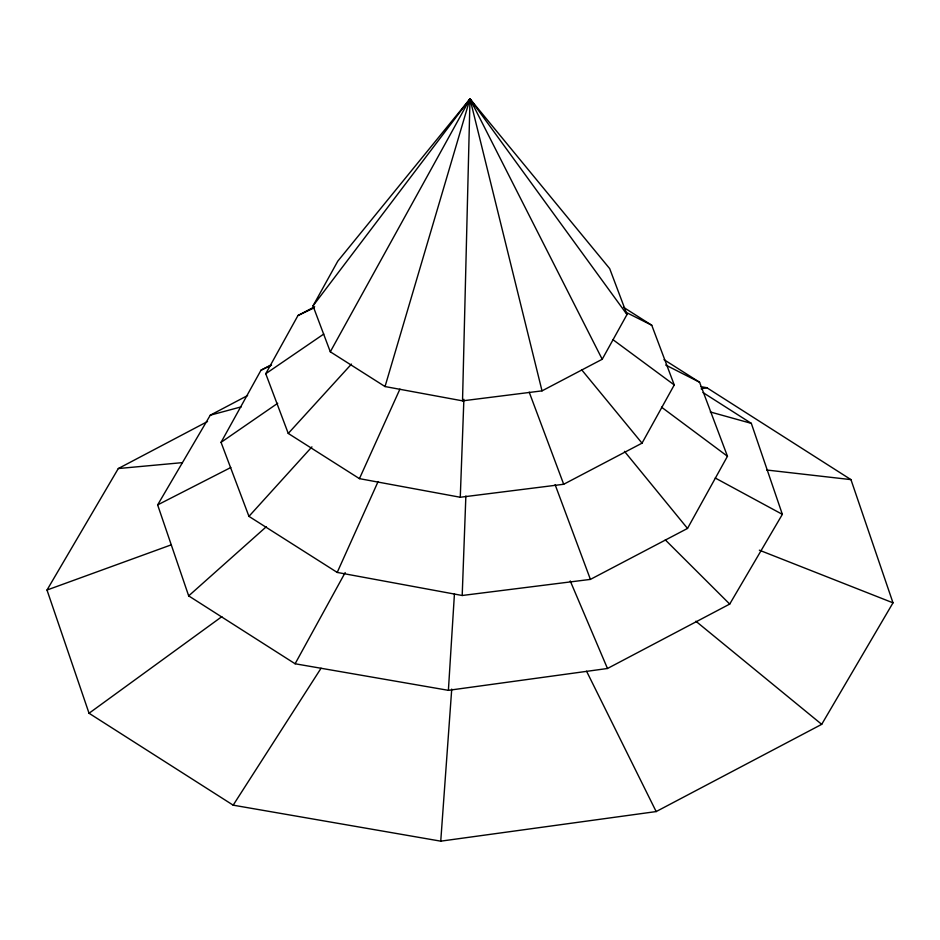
<?xml version="1.0" encoding="UTF-8"?>
<svg xmlns="http://www.w3.org/2000/svg" width="940" height="940" viewBox="0 0 940 940"><rect width="100%" height="100%" fill="white"/><g stroke="black" fill="none" stroke-linecap="round" stroke-linejoin="round"><path stroke-width="1.41" d="M462.527 400.851L470 98.841L609.696 268.64L626.992 314.536L602.211 359.268L542.016 390.864L462.527 400.851L385.036 386.552L330.304 351.795L313.008 305.899L337.789 261.156L470 98.841L626.992 314.536M314.665 306.745L297.98 315.511L265.75 373.721L288.251 433.434L359.444 478.648L460.271 497.26L463.89 399.288M271.366 364.744L261.014 370.184L221.053 442.341L248.947 516.365L337.213 572.425L462.198 595.49L465.864 496.003M247.608 395.517L210.29 415.186L157.638 504.909L188.682 595.889L295.113 663.769L448.392 690.336L454.443 593.833M207.529 421.52L118.299 468.543L47 590.038L89.041 713.26L233.167 805.169L440.743 841.159L451.729 689.079M385.036 386.552L470 98.841L474.677 106.279M337.213 572.425L378.091 481.562M359.444 478.648L399.923 389.101M295.113 663.769L345.18 572.577M330.304 351.795L470 98.841L602.211 359.268M468.59 101.403L470 98.841L542.016 390.864M460.271 497.26L563.695 484.264L642.02 443.163L674.25 384.954L651.749 325.24L623.514 307.31M462.198 595.49L590.414 579.393L687.516 528.433L727.466 456.264L699.572 382.239L664.016 359.668M448.392 690.336L607.475 668.493L729.71 604.079L782.362 514.356L751.318 423.364L703.05 392.591M440.743 841.159L656.167 811.573L821.701 724.341L893 602.834L850.959 479.623L706.833 387.703L701.064 386.704M233.167 805.169L321.057 668.234M313.008 305.899L470 98.841M248.947 516.365L311.916 446.888M288.251 433.434L351.466 364.086M188.682 595.889L266.408 526.647M89.041 713.26L221.852 616.652M221.053 442.341L277.723 403.272M265.75 373.721L323.76 334.053M157.638 504.909L230.829 467.497M261.014 370.184L271.543 365.12M297.98 315.511L313.854 307.991M47 590.038L171.209 544.859M210.29 415.186L241.345 406.82M701.134 388.878L706.833 387.703M118.299 468.543L182.278 462.645M766.676 470.012L850.959 479.623M710.323 411.978L751.318 423.364M759.356 550.182L893 602.834M625.605 312.115L651.749 325.24M665.708 365.037L699.572 382.239M715.246 478.014L782.362 514.356M612.857 339.599L674.25 384.954M661.513 407.161L727.466 456.264M695.847 621.211L821.701 724.341M665.309 539.889L729.71 604.079M581.578 369.69L642.02 443.163M624.466 451.353L687.516 528.433M586.56 671.207L656.167 811.573M570.239 580.944L607.475 668.493M529.208 392.156L563.695 484.264M555.117 484.664L590.414 579.393"/></g></svg>
